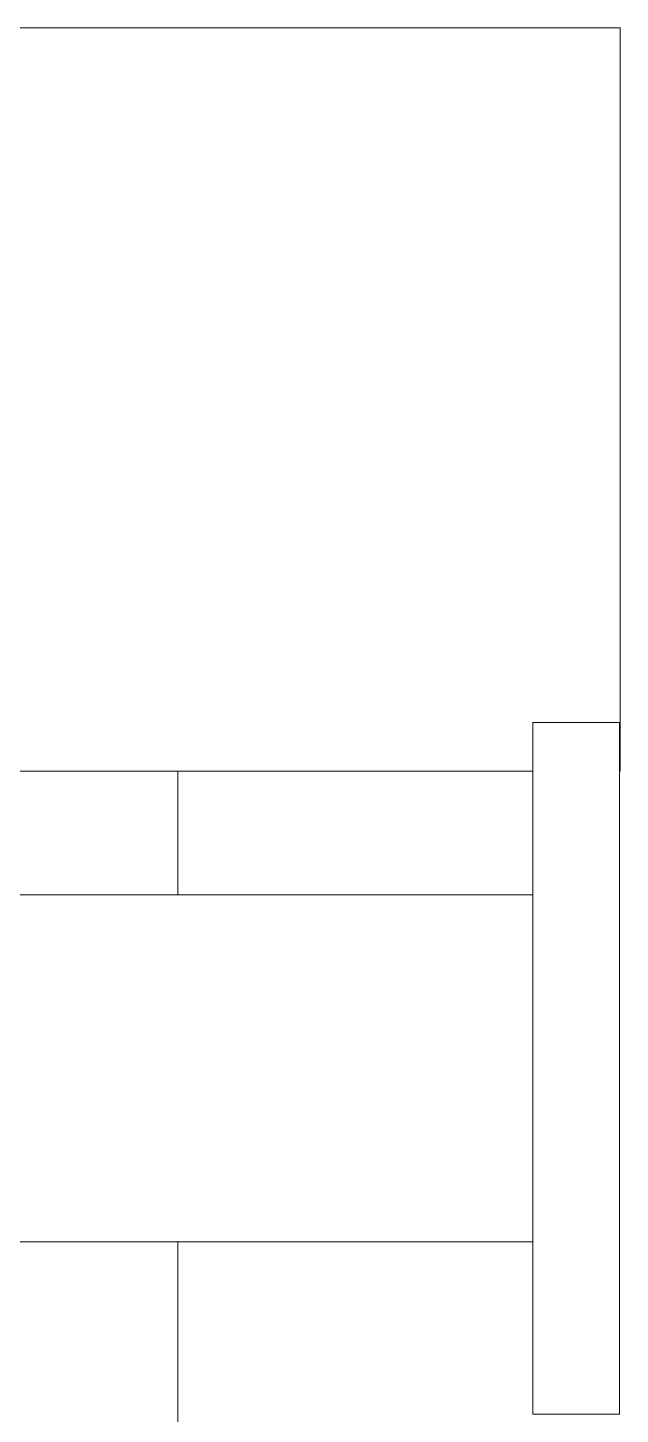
# Model space of a CAD drawing. Header units: millimetres. Extents: x -46169 to 135069, y -86316 to 18123.
# Drawn here: x 115725.6 to 115759.8, y -80820.1 to -80740.2 of the extents above; entities that cross this region are included whole.
import ezdxf

# ---------------------------------------------------------------- set-up
doc = ezdxf.new("R2010")
doc.units = ezdxf.units.MM
doc.header["$MEASUREMENT"] = 0
doc.linetypes.add('Wipeout_Contour', pattern=[1000, 0, -1000])
doc.layers.add('New_A-35-M_FFE_Sanitary', color=7, linetype='Continuous')
doc.layers.add('New_A-35-M_FFE_Sanitary_Pen_No__74', color=7, linetype='Continuous', lineweight=20, true_color=0x606060)
doc.layers.add('New_A-35-M_FFE_Sanitary_Pen_No__75', color=7, linetype='Continuous', lineweight=20, true_color=0x606060)

# ---------------------------------------------------------------- blocks, each defined once
blk = doc.blocks.new('Section Elem_148_3', base_point=(188935.419, -81480.184))
at = {"color": 254, "linetype": 'Wipeout_Contour', "lineweight": 0, "ltscale": 564599.253938}
blk.add_wipeout([(115734.296, -80790.186), (115754.734, -80790.186), (115754.736, -80783.042), (115734.296, -80783.042)], dxfattribs=at).dxf.layer = 'New_A-35-M_FFE_Sanitary'
at = {"color": 254, "linetype": 'Wipeout_Contour', "lineweight": 0, "ltscale": 1129401.696772589}
blk.add_wipeout([(115734.296, -80810.183), (115734.296, -80840.184), (115759.511, -80840.184), (115759.511, -80820.129), (115754.738, -80820.129), (115754.737, -80819.683), (115754.736, -80817.505), (115754.734, -80810.183)], dxfattribs=at).dxf.layer = 'New_A-35-M_FFE_Sanitary'
at = {"color": 254, "linetype": 'Wipeout_Contour', "lineweight": 0, "ltscale": 4233909.213372911}
blk.add_wipeout([(115678.103, -80897.327), (115734.561, -80897.327), (115734.561, -80896.882), (115734.296, -80896.882), (115734.296, -80837.846), (115734.296, -80810.183), (115699.552, -80810.183), (115697.818, -80810.001), (115696.143, -80809.52), (115696.128, -80809.52), (115694.562, -80808.756), (115693.151, -80807.731), (115691.94, -80806.477), (115690.966, -80805.032), (115690.257, -80803.44), (115689.835, -80801.749), (115689.713, -80800.01), (115689.895, -80798.276), (115690.376, -80796.601), (115691.14, -80795.034), (115692.164, -80793.624), (115693.418, -80792.413), (115694.863, -80791.438), (115694.878, -80791.438), (115696.47, -80790.729), (115698.161, -80790.308), (115699.9, -80790.186), (115734.296, -80790.186), (115734.296, -80783.042), (115678.103, -80783.042)], dxfattribs=at).dxf.layer = 'New_A-35-M_FFE_Sanitary'
at = {"layer": 'New_A-35-M_FFE_Sanitary_Pen_No__75', "linetype": 'Continuous'}
blk.add_line((115734.296, -80810.183), (115734.296, -80840.184), dxfattribs=at)
at = {"color": 254, "linetype": 'Wipeout_Contour', "lineweight": 0, "ltscale": 1411249.873847323}
blk.add_wipeout([(115586.157, -80740.184), (115586.157, -80783.042), (115754.736, -80783.042), (115754.737, -80780.686), (115754.738, -80780.24), (115759.738, -80780.24), (115759.737, -80780.686), (115759.736, -80783.042), (115759.777, -80783.042), (115759.777, -80740.184)], dxfattribs=at).dxf.layer = 'New_A-35-M_FFE_Sanitary'
at = {"layer": 'New_A-35-M_FFE_Sanitary_Pen_No__75', "linetype": 'Continuous'}
for p, q in [((115759.777, -80740.184), (115586.157, -80740.184)), ((115759.777, -80783.042), (115759.777, -80740.184)), ((115754.736, -80783.042), (115586.157, -80783.042)), ((115734.296, -80783.042), (115734.296, -80790.186))]:
    blk.add_line(p, q, dxfattribs=at)
blk = doc.blocks.new('Section Elem_149_3', base_point=(188935.419, -81480.184))
at = {"color": 254, "linetype": 'Wipeout_Contour', "lineweight": 0, "ltscale": 564576.490243}
blk.add_wipeout([(115724.832, -80800.36), (115732.406, -80800.36), (115732.353, -80798.621), (115724.756, -80798.621)], dxfattribs=at).dxf.layer = 'New_A-35-M_FFE_Sanitary'
at = {"color": 254, "linetype": 'Wipeout_Contour', "lineweight": 0, "ltscale": 564584.693132}
blk.add_wipeout([(115719.543, -80810.062), (115718.452, -80810.183), (115727.967, -80810.183), (115728.726, -80810.062)], dxfattribs=at).dxf.layer = 'New_A-35-M_FFE_Sanitary'
at = {"color": 254, "linetype": 'Wipeout_Contour', "lineweight": 0, "ltscale": 564717.206868}
blk.add_wipeout([(115754.738, -80820.129), (115759.738, -80820.129), (115759.737, -80819.683), (115754.737, -80819.683)], dxfattribs=at).dxf.layer = 'New_A-35-M_FFE_Sanitary'
at = {"layer": 'New_A-35-M_FFE_Sanitary_Pen_No__74', "linetype": 'Continuous'}
blk.add_line((115754.738, -80820.129), (115759.738, -80820.129), dxfattribs=at)
at = {"color": 254, "linetype": 'Wipeout_Contour', "lineweight": 0, "ltscale": 564572.082821}
blk.add_wipeout([(115724.756, -80798.621), (115732.353, -80798.621), (115732.169, -80796.93), (115724.491, -80796.93)], dxfattribs=at).dxf.layer = 'New_A-35-M_FFE_Sanitary'
at = {"color": 254, "linetype": 'Wipeout_Contour', "lineweight": 0, "ltscale": 564587.062631}
blk.add_wipeout([(115719.543, -80810.062), (115728.726, -80810.062), (115729.464, -80809.64), (115720.604, -80809.64)], dxfattribs=at).dxf.layer = 'New_A-35-M_FFE_Sanitary'
at = {"color": 254, "linetype": 'Wipeout_Contour', "lineweight": 0, "ltscale": 564714.198616}
blk.add_wipeout([(115759.736, -80817.505), (115754.736, -80817.505), (115754.737, -80819.683), (115759.737, -80819.683)], dxfattribs=at).dxf.layer = 'New_A-35-M_FFE_Sanitary'
at = {"layer": 'New_A-35-M_FFE_Sanitary_Pen_No__74', "linetype": 'Continuous'}
for p, q in [((115754.738, -80820.129), (115754.737, -80819.683)), ((115759.738, -80820.129), (115759.737, -80819.683))]:
    blk.add_line(p, q, dxfattribs=at)
at = {"color": 254, "linetype": 'Wipeout_Contour', "lineweight": 0, "ltscale": 564567.331414}
blk.add_wipeout([(115724.491, -80796.93), (115732.169, -80796.93), (115731.859, -80795.337), (115724.047, -80795.337)], dxfattribs=at).dxf.layer = 'New_A-35-M_FFE_Sanitary'
at = {"color": 254, "linetype": 'Wipeout_Contour', "lineweight": 0, "ltscale": 564588.63255}
blk.add_wipeout([(115720.604, -80809.64), (115729.464, -80809.64), (115730.159, -80808.931), (115721.602, -80808.931)], dxfattribs=at).dxf.layer = 'New_A-35-M_FFE_Sanitary'
at = {"color": 254, "linetype": 'Wipeout_Contour', "lineweight": 0, "ltscale": 564617.110567}
blk.add_wipeout([(115727.967, -80810.183), (115738.573, -80810.183), (115738.962, -80810.062), (115728.726, -80810.062)], dxfattribs=at).dxf.layer = 'New_A-35-M_FFE_Sanitary'
at = {"color": 254, "linetype": 'Wipeout_Contour', "lineweight": 0, "ltscale": 564707.44535}
blk.add_wipeout([(115754.736, -80817.505), (115759.736, -80817.505), (115759.734, -80813.788), (115754.734, -80813.788)], dxfattribs=at).dxf.layer = 'New_A-35-M_FFE_Sanitary'
at = {"layer": 'New_A-35-M_FFE_Sanitary_Pen_No__74', "linetype": 'Continuous'}
for p, q in [((115718.452, -80810.183), (115727.967, -80810.183)), ((115754.737, -80819.683), (115754.736, -80817.505)), ((115759.737, -80819.683), (115759.736, -80817.505))]:
    blk.add_line(p, q, dxfattribs=at)
at = {"color": 254, "linetype": 'Wipeout_Contour', "lineweight": 0, "ltscale": 564562.380394}
blk.add_wipeout([(115724.047, -80795.337), (115731.859, -80795.337), (115731.434, -80793.892), (115723.435, -80793.892)], dxfattribs=at).dxf.layer = 'New_A-35-M_FFE_Sanitary'
at = {"color": 254, "linetype": 'Wipeout_Contour', "lineweight": 0, "ltscale": 564589.355299}
blk.add_wipeout([(115721.602, -80808.931), (115730.159, -80808.931), (115730.789, -80807.957), (115722.509, -80807.957)], dxfattribs=at).dxf.layer = 'New_A-35-M_FFE_Sanitary'
at = {"color": 254, "linetype": 'Wipeout_Contour', "lineweight": 0, "ltscale": 564618.345213}
blk.add_wipeout([(115728.726, -80810.062), (115738.962, -80810.062), (115739.34, -80809.64), (115729.464, -80809.64)], dxfattribs=at).dxf.layer = 'New_A-35-M_FFE_Sanitary'
at = {"color": 254, "linetype": 'Wipeout_Contour', "lineweight": 0, "ltscale": 564557.380142}
blk.add_wipeout([(115723.435, -80793.892), (115731.434, -80793.892), (115730.905, -80792.638), (115722.675, -80792.638)], dxfattribs=at).dxf.layer = 'New_A-35-M_FFE_Sanitary'
at = {"color": 254, "linetype": 'Wipeout_Contour', "lineweight": 0, "ltscale": 564589.209036}
blk.add_wipeout([(115722.509, -80807.957), (115730.789, -80807.957), (115731.337, -80806.746), (115723.295, -80806.746)], dxfattribs=at).dxf.layer = 'New_A-35-M_FFE_Sanitary'
at = {"color": 254, "linetype": 'Wipeout_Contour', "lineweight": 0, "ltscale": 564618.828851}
blk.add_wipeout([(115730.159, -80808.931), (115729.464, -80809.64), (115739.34, -80809.64), (115739.696, -80808.931)], dxfattribs=at).dxf.layer = 'New_A-35-M_FFE_Sanitary'
at = {"color": 254, "linetype": 'Wipeout_Contour', "lineweight": 0, "ltscale": 564652.260122}
blk.add_wipeout([(115738.573, -80810.183), (115749.728, -80810.183), (115749.825, -80810.061), (115738.962, -80810.062)], dxfattribs=at).dxf.layer = 'New_A-35-M_FFE_Sanitary'
at = {"color": 254, "linetype": 'Wipeout_Contour', "lineweight": 0, "ltscale": 564552.4825}
blk.add_wipeout([(115722.675, -80792.638), (115730.905, -80792.638), (115730.29, -80791.613), (115721.791, -80791.613)], dxfattribs=at).dxf.layer = 'New_A-35-M_FFE_Sanitary'
at = {"color": 254, "linetype": 'Wipeout_Contour', "lineweight": 0, "ltscale": 564588.198321}
blk.add_wipeout([(115723.295, -80806.746), (115731.337, -80806.746), (115731.784, -80805.336), (115723.938, -80805.336)], dxfattribs=at).dxf.layer = 'New_A-35-M_FFE_Sanitary'
at = {"color": 254, "linetype": 'Wipeout_Contour', "lineweight": 0, "ltscale": 564618.546897}
blk.add_wipeout([(115730.159, -80808.931), (115739.696, -80808.931), (115740.02, -80807.957), (115730.789, -80807.957)], dxfattribs=at).dxf.layer = 'New_A-35-M_FFE_Sanitary'
at = {"color": 254, "linetype": 'Wipeout_Contour', "lineweight": 0, "ltscale": 564652.424316}
blk.add_wipeout([(115738.962, -80810.062), (115749.825, -80810.061), (115749.92, -80809.64), (115739.34, -80809.64)], dxfattribs=at).dxf.layer = 'New_A-35-M_FFE_Sanitary'
at = {"layer": 'New_A-35-M_FFE_Sanitary_Pen_No__74', "linetype": 'Continuous'}
blk.add_line((115727.967, -80810.183), (115738.573, -80810.183), dxfattribs=at)
at = {"color": 254, "linetype": 'Wipeout_Contour', "lineweight": 0, "ltscale": 564547.836172}
blk.add_wipeout([(115721.791, -80791.613), (115730.29, -80791.613), (115729.606, -80790.849), (115720.808, -80790.849)], dxfattribs=at).dxf.layer = 'New_A-35-M_FFE_Sanitary'
at = {"color": 254, "linetype": 'Wipeout_Contour', "lineweight": 0, "ltscale": 564586.353954}
blk.add_wipeout([(115723.938, -80805.336), (115731.784, -80805.336), (115732.117, -80803.769), (115724.417, -80803.769)], dxfattribs=at).dxf.layer = 'New_A-35-M_FFE_Sanitary'
at = {"color": 254, "linetype": 'Wipeout_Contour', "lineweight": 0, "ltscale": 564617.508032}
blk.add_wipeout([(115730.789, -80807.957), (115740.02, -80807.957), (115740.3, -80806.746), (115731.337, -80806.746)], dxfattribs=at).dxf.layer = 'New_A-35-M_FFE_Sanitary'
at = {"color": 254, "linetype": 'Wipeout_Contour', "lineweight": 0, "ltscale": 564651.883478}
blk.add_wipeout([(115739.34, -80809.64), (115749.92, -80809.64), (115750.009, -80808.931), (115739.696, -80808.931)], dxfattribs=at).dxf.layer = 'New_A-35-M_FFE_Sanitary'
at = {"color": 254, "linetype": 'Wipeout_Contour', "lineweight": 0, "ltscale": 564678.447863}
blk.add_wipeout([(115749.728, -80810.183), (115754.734, -80810.183), (115754.734, -80810.061), (115749.825, -80810.061)], dxfattribs=at).dxf.layer = 'New_A-35-M_FFE_Sanitary'
at = {"color": 254, "linetype": 'Wipeout_Contour', "lineweight": 0, "ltscale": 564543.582225}
blk.add_wipeout([(115720.808, -80790.849), (115729.606, -80790.849), (115728.875, -80790.368), (115719.757, -80790.368)], dxfattribs=at).dxf.layer = 'New_A-35-M_FFE_Sanitary'
at = {"color": 254, "linetype": 'Wipeout_Contour', "lineweight": 0, "ltscale": 564583.732026}
blk.add_wipeout([(115724.417, -80803.769), (115732.117, -80803.769), (115732.327, -80802.094), (115724.718, -80802.094)], dxfattribs=at).dxf.layer = 'New_A-35-M_FFE_Sanitary'
at = {"color": 254, "linetype": 'Wipeout_Contour', "lineweight": 0, "ltscale": 564615.743919}
blk.add_wipeout([(115731.337, -80806.746), (115740.3, -80806.746), (115740.529, -80805.336), (115731.784, -80805.336)], dxfattribs=at).dxf.layer = 'New_A-35-M_FFE_Sanitary'
at = {"color": 254, "linetype": 'Wipeout_Contour', "lineweight": 0, "ltscale": 564650.653746}
blk.add_wipeout([(115739.696, -80808.931), (115750.009, -80808.931), (115750.09, -80807.956), (115740.02, -80807.957)], dxfattribs=at).dxf.layer = 'New_A-35-M_FFE_Sanitary'
at = {"color": 254, "linetype": 'Wipeout_Contour', "lineweight": 0, "ltscale": 564677.983347}
blk.add_wipeout([(115749.825, -80810.061), (115754.734, -80810.061), (115754.734, -80809.64), (115749.92, -80809.64)], dxfattribs=at).dxf.layer = 'New_A-35-M_FFE_Sanitary'
at = {"layer": 'New_A-35-M_FFE_Sanitary_Pen_No__74', "linetype": 'Continuous'}
blk.add_line((115738.573, -80810.183), (115749.728, -80810.183), dxfattribs=at)
at = {"color": 254, "linetype": 'Wipeout_Contour', "lineweight": 0, "ltscale": 846807.440672}
blk.add_wipeout([(115728.118, -80790.186), (115718.67, -80790.186), (115719.393, -80790.307), (115722.537, -80790.307), (115722.077, -80790.368), (115728.875, -80790.368)], dxfattribs=at).dxf.layer = 'New_A-35-M_FFE_Sanitary'
at = {"color": 254, "linetype": 'Wipeout_Contour', "lineweight": 0, "ltscale": 564580.412197}
blk.add_wipeout([(115724.718, -80802.094), (115732.327, -80802.094), (115732.406, -80800.36), (115724.832, -80800.36)], dxfattribs=at).dxf.layer = 'New_A-35-M_FFE_Sanitary'
at = {"color": 254, "linetype": 'Wipeout_Contour', "lineweight": 0, "ltscale": 564613.30823}
blk.add_wipeout([(115731.784, -80805.336), (115740.529, -80805.336), (115740.7, -80803.769), (115732.117, -80803.769)], dxfattribs=at).dxf.layer = 'New_A-35-M_FFE_Sanitary'
at = {"color": 254, "linetype": 'Wipeout_Contour', "lineweight": 0, "ltscale": 564648.772511}
blk.add_wipeout([(115740.02, -80807.957), (115750.09, -80807.956), (115750.16, -80806.745), (115740.3, -80806.746)], dxfattribs=at).dxf.layer = 'New_A-35-M_FFE_Sanitary'
at = {"color": 254, "linetype": 'Wipeout_Contour', "lineweight": 0, "ltscale": 564676.839946}
blk.add_wipeout([(115749.92, -80809.64), (115754.734, -80809.64), (115754.734, -80808.931), (115750.009, -80808.931)], dxfattribs=at).dxf.layer = 'New_A-35-M_FFE_Sanitary'
at = {"color": 254, "linetype": 'Wipeout_Contour', "lineweight": 0, "ltscale": 564602.794642}
blk.add_wipeout([(115732.406, -80800.36), (115740.848, -80800.36), (115740.821, -80798.621), (115732.353, -80798.621)], dxfattribs=at).dxf.layer = 'New_A-35-M_FFE_Sanitary'
at = {"color": 254, "linetype": 'Wipeout_Contour', "lineweight": 0, "ltscale": 564610.27499}
blk.add_wipeout([(115732.117, -80803.769), (115740.7, -80803.769), (115740.808, -80802.094), (115732.327, -80802.094)], dxfattribs=at).dxf.layer = 'New_A-35-M_FFE_Sanitary'
at = {"color": 254, "linetype": 'Wipeout_Contour', "lineweight": 0, "ltscale": 564646.296974}
blk.add_wipeout([(115740.3, -80806.746), (115750.16, -80806.745), (115750.217, -80805.335), (115740.529, -80805.336)], dxfattribs=at).dxf.layer = 'New_A-35-M_FFE_Sanitary'
at = {"color": 254, "linetype": 'Wipeout_Contour', "lineweight": 0, "ltscale": 564675.052684}
blk.add_wipeout([(115750.009, -80808.931), (115754.734, -80808.931), (115754.734, -80807.956), (115750.09, -80807.956)], dxfattribs=at).dxf.layer = 'New_A-35-M_FFE_Sanitary'
at = {"color": 254, "linetype": 'Wipeout_Contour', "lineweight": 0, "ltscale": 564598.567191}
blk.add_wipeout([(115732.353, -80798.621), (115740.821, -80798.621), (115740.727, -80796.93), (115732.169, -80796.93)], dxfattribs=at).dxf.layer = 'New_A-35-M_FFE_Sanitary'
at = {"color": 254, "linetype": 'Wipeout_Contour', "lineweight": 0, "ltscale": 564606.736327}
blk.add_wipeout([(115732.327, -80802.094), (115740.808, -80802.094), (115740.848, -80800.36), (115732.406, -80800.36)], dxfattribs=at).dxf.layer = 'New_A-35-M_FFE_Sanitary'
at = {"color": 254, "linetype": 'Wipeout_Contour', "lineweight": 0, "ltscale": 564643.30238}
blk.add_wipeout([(115740.529, -80805.336), (115750.217, -80805.335), (115750.26, -80803.768), (115740.7, -80803.769)], dxfattribs=at).dxf.layer = 'New_A-35-M_FFE_Sanitary'
at = {"color": 254, "linetype": 'Wipeout_Contour', "lineweight": 0, "ltscale": 564672.675812}
blk.add_wipeout([(115750.09, -80807.956), (115754.734, -80807.956), (115754.734, -80806.745), (115750.16, -80806.745)], dxfattribs=at).dxf.layer = 'New_A-35-M_FFE_Sanitary'
at = {"color": 254, "linetype": 'Wipeout_Contour', "lineweight": 0, "ltscale": 564697.547369}
blk.add_wipeout([(115754.734, -80813.788), (115759.734, -80813.788), (115759.734, -80808.862), (115754.734, -80808.862)], dxfattribs=at).dxf.layer = 'New_A-35-M_FFE_Sanitary'
at = {"layer": 'New_A-35-M_FFE_Sanitary_Pen_No__74', "linetype": 'Continuous'}
for p, q in [((115749.728, -80810.183), (115754.734, -80810.183)), ((115754.736, -80817.505), (115754.734, -80813.788)), ((115759.736, -80817.505), (115759.734, -80813.788))]:
    blk.add_line(p, q, dxfattribs=at)
at = {"color": 254, "linetype": 'Wipeout_Contour', "lineweight": 0, "ltscale": 564594.190019}
blk.add_wipeout([(115732.169, -80796.93), (115740.727, -80796.93), (115740.568, -80795.337), (115731.859, -80795.337)], dxfattribs=at).dxf.layer = 'New_A-35-M_FFE_Sanitary'
at = {"color": 254, "linetype": 'Wipeout_Contour', "lineweight": 0, "ltscale": 564632.172333}
blk.add_wipeout([(115740.848, -80800.36), (115750.297, -80800.359), (115750.29, -80798.62), (115740.821, -80798.621)], dxfattribs=at).dxf.layer = 'New_A-35-M_FFE_Sanitary'
at = {"color": 254, "linetype": 'Wipeout_Contour', "lineweight": 0, "ltscale": 564639.879717}
blk.add_wipeout([(115740.7, -80803.769), (115750.26, -80803.768), (115750.287, -80802.093), (115740.808, -80802.094)], dxfattribs=at).dxf.layer = 'New_A-35-M_FFE_Sanitary'
at = {"color": 254, "linetype": 'Wipeout_Contour', "lineweight": 0, "ltscale": 564669.781619}
blk.add_wipeout([(115750.16, -80806.745), (115754.734, -80806.745), (115754.733, -80805.335), (115750.217, -80805.335)], dxfattribs=at).dxf.layer = 'New_A-35-M_FFE_Sanitary'
at = {"color": 254, "linetype": 'Wipeout_Contour', "lineweight": 0, "ltscale": 564589.796162}
blk.add_wipeout([(115731.859, -80795.337), (115740.568, -80795.337), (115740.35, -80793.892), (115731.434, -80793.892)], dxfattribs=at).dxf.layer = 'New_A-35-M_FFE_Sanitary'
at = {"color": 254, "linetype": 'Wipeout_Contour', "lineweight": 0, "ltscale": 564628.116437}
blk.add_wipeout([(115740.821, -80798.621), (115750.29, -80798.62), (115750.267, -80796.929), (115740.727, -80796.93)], dxfattribs=at).dxf.layer = 'New_A-35-M_FFE_Sanitary'
at = {"color": 254, "linetype": 'Wipeout_Contour', "lineweight": 0, "ltscale": 564636.132953}
blk.add_wipeout([(115740.808, -80802.094), (115750.287, -80802.093), (115750.297, -80800.359), (115740.848, -80800.36)], dxfattribs=at).dxf.layer = 'New_A-35-M_FFE_Sanitary'
at = {"color": 254, "linetype": 'Wipeout_Contour', "lineweight": 0, "ltscale": 564666.457973}
blk.add_wipeout([(115750.217, -80805.335), (115754.733, -80805.335), (115754.733, -80803.768), (115750.26, -80803.768)], dxfattribs=at).dxf.layer = 'New_A-35-M_FFE_Sanitary'
at = {"color": 254, "linetype": 'Wipeout_Contour', "lineweight": 0, "ltscale": 564585.51911}
blk.add_wipeout([(115731.434, -80793.892), (115740.35, -80793.892), (115740.079, -80792.638), (115730.905, -80792.638)], dxfattribs=at).dxf.layer = 'New_A-35-M_FFE_Sanitary'
at = {"color": 254, "linetype": 'Wipeout_Contour', "lineweight": 0, "ltscale": 564624.093842}
blk.add_wipeout([(115740.727, -80796.93), (115750.267, -80796.929), (115750.227, -80795.337), (115740.568, -80795.337)], dxfattribs=at).dxf.layer = 'New_A-35-M_FFE_Sanitary'
at = {"color": 254, "linetype": 'Wipeout_Contour', "lineweight": 0, "ltscale": 564654.964866}
blk.add_wipeout([(115750.29, -80798.62), (115750.297, -80800.359), (115754.733, -80800.359), (115754.733, -80798.62)], dxfattribs=at).dxf.layer = 'New_A-35-M_FFE_Sanitary'
at = {"color": 254, "linetype": 'Wipeout_Contour', "lineweight": 0, "ltscale": 564662.805972}
blk.add_wipeout([(115750.287, -80802.093), (115750.26, -80803.768), (115754.733, -80803.768), (115754.733, -80802.093)], dxfattribs=at).dxf.layer = 'New_A-35-M_FFE_Sanitary'
at = {"color": 254, "linetype": 'Wipeout_Contour', "lineweight": 0, "ltscale": 564581.488756}
blk.add_wipeout([(115739.764, -80791.613), (115730.29, -80791.613), (115730.905, -80792.638), (115740.079, -80792.638)], dxfattribs=at).dxf.layer = 'New_A-35-M_FFE_Sanitary'
at = {"color": 254, "linetype": 'Wipeout_Contour', "lineweight": 0, "ltscale": 564620.2268}
blk.add_wipeout([(115740.568, -80795.337), (115750.227, -80795.337), (115750.173, -80793.891), (115740.35, -80793.892)], dxfattribs=at).dxf.layer = 'New_A-35-M_FFE_Sanitary'
at = {"color": 254, "linetype": 'Wipeout_Contour', "lineweight": 0, "ltscale": 564651.010146}
blk.add_wipeout([(115754.733, -80796.929), (115750.267, -80796.929), (115750.29, -80798.62), (115754.733, -80798.62)], dxfattribs=at).dxf.layer = 'New_A-35-M_FFE_Sanitary'
at = {"color": 254, "linetype": 'Wipeout_Contour', "lineweight": 0, "ltscale": 564658.936599}
blk.add_wipeout([(115750.297, -80800.359), (115750.287, -80802.093), (115754.733, -80802.093), (115754.733, -80800.359)], dxfattribs=at).dxf.layer = 'New_A-35-M_FFE_Sanitary'
at = {"color": 254, "linetype": 'Wipeout_Contour', "lineweight": 0, "ltscale": 564685.384429}
blk.add_wipeout([(115754.734, -80808.862), (115759.734, -80808.862), (115759.733, -80803.165), (115754.733, -80803.165)], dxfattribs=at).dxf.layer = 'New_A-35-M_FFE_Sanitary'
at = {"layer": 'New_A-35-M_FFE_Sanitary_Pen_No__74', "linetype": 'Continuous'}
for p, q in [((115754.734, -80813.788), (115754.734, -80808.862)), ((115759.734, -80813.788), (115759.734, -80808.862))]:
    blk.add_line(p, q, dxfattribs=at)
at = {"color": 254, "linetype": 'Wipeout_Contour', "lineweight": 0, "ltscale": 564577.827467}
blk.add_wipeout([(115729.606, -80790.849), (115730.29, -80791.613), (115739.764, -80791.613), (115739.413, -80790.849)], dxfattribs=at).dxf.layer = 'New_A-35-M_FFE_Sanitary'
at = {"color": 254, "linetype": 'Wipeout_Contour', "lineweight": 0, "ltscale": 564616.632808}
blk.add_wipeout([(115740.35, -80793.892), (115750.173, -80793.891), (115750.105, -80792.638), (115740.079, -80792.638)], dxfattribs=at).dxf.layer = 'New_A-35-M_FFE_Sanitary'
at = {"color": 254, "linetype": 'Wipeout_Contour', "lineweight": 0, "ltscale": 564647.196462}
blk.add_wipeout([(115750.227, -80795.337), (115750.267, -80796.929), (115754.733, -80796.929), (115754.733, -80795.336)], dxfattribs=at).dxf.layer = 'New_A-35-M_FFE_Sanitary'
at = {"color": 254, "linetype": 'Wipeout_Contour', "lineweight": 0, "ltscale": 564574.646385}
blk.add_wipeout([(115739.038, -80790.368), (115728.875, -80790.368), (115729.606, -80790.849), (115739.413, -80790.849)], dxfattribs=at).dxf.layer = 'New_A-35-M_FFE_Sanitary'
at = {"color": 254, "linetype": 'Wipeout_Contour', "lineweight": 0, "ltscale": 564613.416387}
blk.add_wipeout([(115750.026, -80791.613), (115739.764, -80791.613), (115740.079, -80792.638), (115750.105, -80792.634)], dxfattribs=at).dxf.layer = 'New_A-35-M_FFE_Sanitary'
at = {"color": 254, "linetype": 'Wipeout_Contour', "lineweight": 0, "ltscale": 564643.639694}
blk.add_wipeout([(115750.173, -80793.891), (115750.227, -80795.337), (115754.733, -80795.336), (115754.734, -80793.891)], dxfattribs=at).dxf.layer = 'New_A-35-M_FFE_Sanitary'
at = {"color": 254, "linetype": 'Wipeout_Contour', "lineweight": 0, "ltscale": 564672.037477}
blk.add_wipeout([(115754.733, -80803.165), (115759.733, -80803.165), (115759.733, -80797.204), (115754.733, -80797.204)], dxfattribs=at).dxf.layer = 'New_A-35-M_FFE_Sanitary'
at = {"layer": 'New_A-35-M_FFE_Sanitary_Pen_No__74', "linetype": 'Continuous'}
for p, q in [((115754.734, -80808.862), (115754.733, -80803.165)), ((115759.734, -80808.862), (115759.733, -80803.165))]:
    blk.add_line(p, q, dxfattribs=at)
at = {"color": 254, "linetype": 'Wipeout_Contour', "lineweight": 0, "ltscale": 705711.980402}
blk.add_wipeout([(115729.219, -80790.368), (115739.038, -80790.368), (115738.65, -80790.186), (115728.118, -80790.186), (115728.817, -80790.354)], dxfattribs=at).dxf.layer = 'New_A-35-M_FFE_Sanitary'
at = {"color": 254, "linetype": 'Wipeout_Contour', "lineweight": 0, "ltscale": 564610.689029}
blk.add_wipeout([(115739.764, -80791.613), (115750.026, -80791.613), (115749.938, -80790.849), (115739.413, -80790.849)], dxfattribs=at).dxf.layer = 'New_A-35-M_FFE_Sanitary'
at = {"color": 254, "linetype": 'Wipeout_Contour', "lineweight": 0, "ltscale": 564640.447778}
blk.add_wipeout([(115750.105, -80792.638), (115750.173, -80793.891), (115754.734, -80793.891), (115754.734, -80792.637)], dxfattribs=at).dxf.layer = 'New_A-35-M_FFE_Sanitary'
at = {"layer": 'New_A-35-M_FFE_Sanitary_Pen_No__74', "linetype": 'Continuous'}
blk.add_line((115718.67, -80790.186), (115728.118, -80790.186), dxfattribs=at)
at = {"color": 254, "linetype": 'Wipeout_Contour', "lineweight": 0, "ltscale": 423418.217155}
blk.add_wipeout([(115729.219, -80790.368), (115728.817, -80790.354), (115728.875, -80790.368)], dxfattribs=at).dxf.layer = 'New_A-35-M_FFE_Sanitary'
at = {"color": 254, "linetype": 'Wipeout_Contour', "lineweight": 0, "ltscale": 564608.519707}
blk.add_wipeout([(115739.413, -80790.849), (115749.938, -80790.849), (115749.845, -80790.368), (115739.038, -80790.368)], dxfattribs=at).dxf.layer = 'New_A-35-M_FFE_Sanitary'
at = {"color": 254, "linetype": 'Wipeout_Contour', "lineweight": 0, "ltscale": 564637.717784}
blk.add_wipeout([(115750.026, -80791.613), (115750.105, -80792.638), (115754.734, -80792.637), (115754.734, -80791.613)], dxfattribs=at).dxf.layer = 'New_A-35-M_FFE_Sanitary'
at = {"color": 254, "linetype": 'Wipeout_Contour', "lineweight": 0, "ltscale": 564606.978741}
blk.add_wipeout([(115739.038, -80790.368), (115749.845, -80790.368), (115749.748, -80790.186), (115738.65, -80790.186)], dxfattribs=at).dxf.layer = 'New_A-35-M_FFE_Sanitary'
at = {"color": 254, "linetype": 'Wipeout_Contour', "lineweight": 0, "ltscale": 564635.532568}
blk.add_wipeout([(115754.734, -80790.849), (115749.938, -80790.849), (115750.026, -80791.613), (115754.734, -80791.613)], dxfattribs=at).dxf.layer = 'New_A-35-M_FFE_Sanitary'
at = {"layer": 'New_A-35-M_FFE_Sanitary_Pen_No__74', "linetype": 'Continuous'}
blk.add_line((115728.118, -80790.186), (115738.65, -80790.186), dxfattribs=at)
at = {"color": 254, "linetype": 'Wipeout_Contour', "lineweight": 0, "ltscale": 564633.958586}
blk.add_wipeout([(115749.845, -80790.368), (115749.938, -80790.849), (115754.734, -80790.849), (115754.734, -80790.368)], dxfattribs=at).dxf.layer = 'New_A-35-M_FFE_Sanitary'
at = {"color": 254, "linetype": 'Wipeout_Contour', "lineweight": 0, "ltscale": 564658.69253}
blk.add_wipeout([(115754.733, -80797.204), (115759.733, -80797.204), (115759.734, -80791.507), (115754.734, -80791.507)], dxfattribs=at).dxf.layer = 'New_A-35-M_FFE_Sanitary'
at = {"layer": 'New_A-35-M_FFE_Sanitary_Pen_No__74', "linetype": 'Continuous'}
for p, q in [((115754.733, -80803.165), (115754.733, -80797.204)), ((115759.733, -80803.165), (115759.733, -80797.204))]:
    blk.add_line(p, q, dxfattribs=at)
at = {"color": 254, "linetype": 'Wipeout_Contour', "lineweight": 0, "ltscale": 564633.043497}
blk.add_wipeout([(115749.748, -80790.186), (115749.845, -80790.368), (115754.734, -80790.368), (115754.734, -80790.186)], dxfattribs=at).dxf.layer = 'New_A-35-M_FFE_Sanitary'
at = {"layer": 'New_A-35-M_FFE_Sanitary_Pen_No__74', "linetype": 'Continuous'}
blk.add_line((115738.65, -80790.186), (115749.748, -80790.186), dxfattribs=at)
at = {"color": 254, "linetype": 'Wipeout_Contour', "lineweight": 0, "ltscale": 564646.535264}
blk.add_wipeout([(115754.734, -80791.507), (115759.734, -80791.507), (115759.734, -80786.581), (115754.734, -80786.581)], dxfattribs=at).dxf.layer = 'New_A-35-M_FFE_Sanitary'
at = {"layer": 'New_A-35-M_FFE_Sanitary_Pen_No__74', "linetype": 'Continuous'}
for p, q in [((115749.748, -80790.186), (115754.734, -80790.186)), ((115754.733, -80797.204), (115754.734, -80791.507)), ((115759.733, -80797.204), (115759.734, -80791.507))]:
    blk.add_line(p, q, dxfattribs=at)
at = {"color": 254, "linetype": 'Wipeout_Contour', "lineweight": 0, "ltscale": 564636.645688}
blk.add_wipeout([(115754.734, -80786.581), (115759.734, -80786.581), (115759.736, -80782.864), (115754.736, -80782.864)], dxfattribs=at).dxf.layer = 'New_A-35-M_FFE_Sanitary'
at = {"layer": 'New_A-35-M_FFE_Sanitary_Pen_No__74', "linetype": 'Continuous'}
for p, q in [((115754.734, -80791.507), (115754.734, -80786.581)), ((115759.734, -80791.507), (115759.734, -80786.581))]:
    blk.add_line(p, q, dxfattribs=at)
at = {"color": 254, "linetype": 'Wipeout_Contour', "lineweight": 0, "ltscale": 564629.902257}
blk.add_wipeout([(115754.736, -80782.864), (115759.736, -80782.864), (115759.737, -80780.686), (115754.737, -80780.686)], dxfattribs=at).dxf.layer = 'New_A-35-M_FFE_Sanitary'
at = {"layer": 'New_A-35-M_FFE_Sanitary_Pen_No__74', "linetype": 'Continuous'}
for p, q in [((115754.734, -80786.581), (115754.736, -80782.864)), ((115759.734, -80786.581), (115759.736, -80782.864))]:
    blk.add_line(p, q, dxfattribs=at)
at = {"color": 254, "linetype": 'Wipeout_Contour', "lineweight": 0, "ltscale": 564626.903915}
blk.add_wipeout([(115754.737, -80780.686), (115759.737, -80780.686), (115759.738, -80780.24), (115754.738, -80780.24)], dxfattribs=at).dxf.layer = 'New_A-35-M_FFE_Sanitary'
at = {"layer": 'New_A-35-M_FFE_Sanitary_Pen_No__74', "linetype": 'Continuous'}
for p, q in [((115754.737, -80780.686), (115754.738, -80780.24)), ((115754.738, -80780.24), (115759.738, -80780.24)), ((115759.737, -80780.686), (115759.738, -80780.24)), ((115754.736, -80782.864), (115754.737, -80780.686)), ((115759.736, -80782.864), (115759.737, -80780.686))]:
    blk.add_line(p, q, dxfattribs=at)

msp = doc.modelspace()

# ---------------------------------------------------------------- block references
at = {"layer": 'New_A-35-M_FFE_Sanitary'}
msp.add_blockref('Section Elem_148_3', (188935.419, -81480.184), dxfattribs=at)

# ---------------------------------------------------------------- next in the draw order: block references
msp.add_blockref('Section Elem_149_3', (188935.419, -81480.184), dxfattribs=at)

doc.saveas('drawing.dxf')
